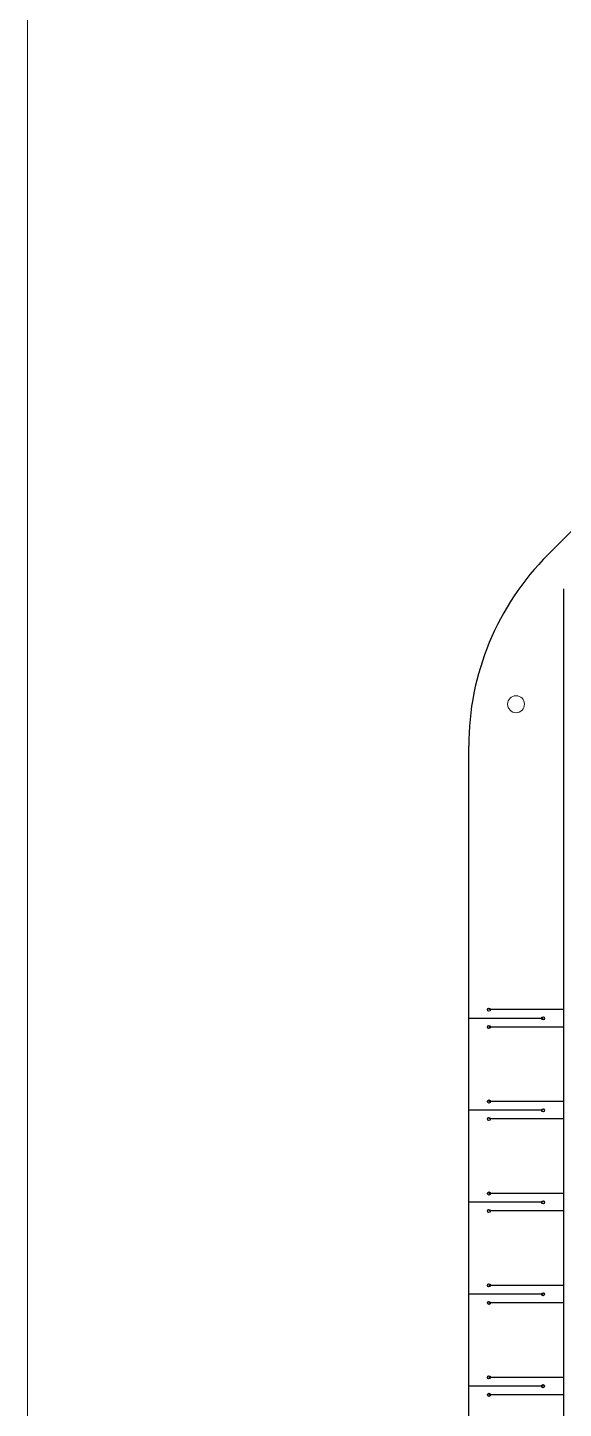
# Model space of a CAD drawing. Header units: millimetres. Extents: x 0 to 40, y 0 to 70.
# Drawn here: x 0 to 3.96, y 13.67 to 23.86 of the extents above; entities that cross this region are included whole.
import ezdxf

# ---------------------------------------------------------------- set-up
doc = ezdxf.new("R2010")
doc.units = ezdxf.units.MM
doc.layers.add('Al Foil', color=2, linetype='Continuous')
doc.layers.add('DEF POINTS', color=7, linetype='Continuous')

msp = doc.modelspace()

# ---------------------------------------------------------------- linework, layer by layer
at = {"layer": 'Al Foil', "linetype": 'Continuous', "lineweight": 0}
msp.add_line((0, 0), (0, 70), dxfattribs=at)
at = {"layer": 'Al Foil'}
for p, q in [((3.847, 19.972), (6.325, 22.451)), ((3.961, 19.721), (3.961, 7.786)), ((3.261, 7.686), (3.261, 18.558)), ((3.811, 16.548), (3.261, 16.548)), ((3.961, 16.613), (3.411, 16.613)), ((3.961, 16.484), (3.411, 16.484)), ((3.961, 15.934), (3.411, 15.934)), ((3.811, 15.869), (3.261, 15.869)), ((3.961, 15.805), (3.411, 15.805)), ((3.961, 15.255), (3.411, 15.255)), ((3.811, 15.19), (3.261, 15.19)), ((3.961, 15.126), (3.411, 15.126)), ((3.811, 14.511), (3.261, 14.511)), ((3.961, 14.576), (3.411, 14.576)), ((3.961, 14.447), (3.411, 14.447)), ((3.961, 13.897), (3.411, 13.897)), ((3.811, 13.832), (3.261, 13.832)), ((3.961, 13.768), (3.411, 13.768))]:
    msp.add_line(p, q, dxfattribs=at)
at = {"layer": 'Al Foil', "linetype": 'Continuous', "lineweight": 0}
msp.add_circle((3.611, 18.868), 0.0626, dxfattribs=at)
at = {"layer": 'Al Foil'}
for centre in [(3.411, 16.613), (3.811, 16.548), (3.411, 16.484), (3.411, 15.934), (3.411, 15.805), (3.811, 15.869), (3.411, 15.255), (3.811, 15.19), (3.411, 15.126), (3.411, 14.576), (3.811, 14.511), (3.411, 14.447), (3.411, 13.897), (3.411, 13.768), (3.811, 13.832)]:
    msp.add_circle(centre, 0.0114, dxfattribs=at)
msp.add_arc((5.261, 18.558), 2, 135, 180, dxfattribs=at)
at = {"layer": 'DEF POINTS', "linetype": 'Continuous', "lineweight": 0}
msp.add_line((0, 0), (0, 70), dxfattribs=at)

doc.saveas('drawing.dxf')
